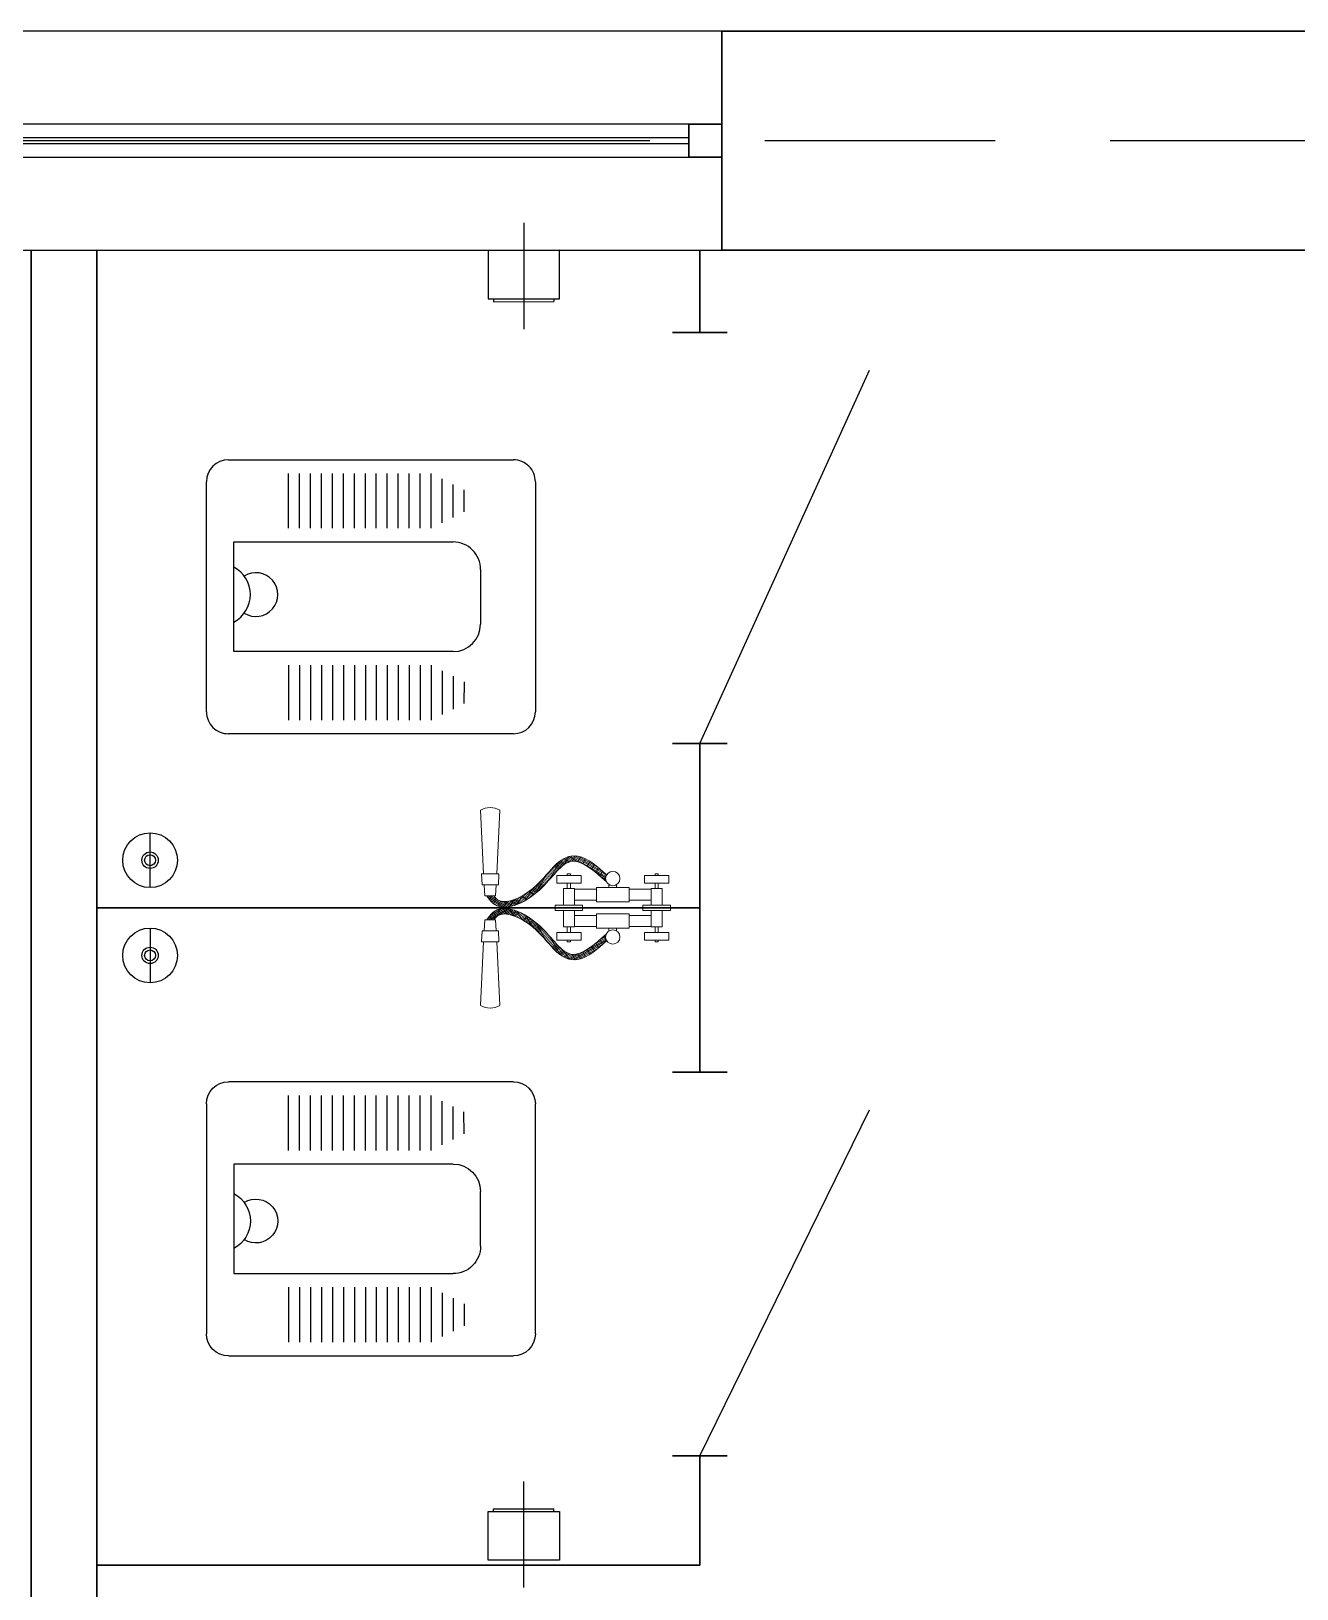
# Model space of a CAD drawing. Header units: inches. Extents: x 2870606 to 3671143, y -733551 to -473558.
# Drawn here: x 3174647 to 3176956, y -503066 to -500223 of the extents above; entities that cross this region are included whole.
import ezdxf

# ---------------------------------------------------------------- set-up
doc = ezdxf.new("R2010")
doc.units = ezdxf.units.IN
doc.header["$MEASUREMENT"] = 0
doc.linetypes.add('ACAD_ISO08W100', pattern=[36, 24, -3, 6, -3])
doc.layers.add('_0', color=7, linetype='Continuous', lineweight=25)
doc.layers.add('A_Windows', color=160, linetype='Continuous')

# ---------------------------------------------------------------- blocks, each defined once
blk = doc.blocks.new('*U56')
at = {"color": 7, "lineweight": 30}
for points in [[(0, 60), (60, 60), (60, 0), (0, 0)], [(2400, 60), (2340, 60), (2340, 0), (2400, 0)]]:
    blk.add_lwpolyline(points, close=True, dxfattribs=at)
at = {"color": 4, "lineweight": 25}
for points in [[(60, 60), (2340, 60), (2340, 0), (60, 0)], [(60, 35), (2340, 35), (2340, 25), (60, 25)]]:
    blk.add_lwpolyline(points, close=True, dxfattribs=at)
blk = doc.blocks.new('hdyhd')
for p, q in [((732050.4, 105598.5), (732470.4, 105598.5)), ((732010.4, 105038.5), (732010.4, 105558.5)), ((732160.4, 105548.5), (732360.4, 105548.5)), ((732160.4, 105148.5), (732160.4, 105548.5)), ((732360.4, 105548.5), (732360.4, 105148.5)), ((732510.4, 105558.5), (732510.4, 105038.5)), ((732135.4, 105448.7), (732035.4, 105448.7)), ((732385.4, 105448.7), (732485.4, 105448.7)), ((732135.4, 105428.7), (732035.4, 105428.7)), ((732385.4, 105428.7), (732485.4, 105428.7)), ((732135.4, 105408.7), (732035.4, 105408.7)), ((732385.4, 105408.7), (732485.4, 105408.7)), ((732135.4, 105388.7), (732035.4, 105388.7)), ((732135.4, 105368.7), (732035.4, 105368.7)), ((732385.4, 105388.7), (732485.4, 105388.7)), ((732385.4, 105368.7), (732485.4, 105368.7)), ((732135.4, 105348.7), (732035.4, 105348.7)), ((732385.4, 105348.7), (732485.4, 105348.7)), ((732135.4, 105328.7), (732035.4, 105328.7)), ((732135.4, 105308.7), (732035.4, 105308.7)), ((732385.4, 105328.7), (732485.4, 105328.7)), ((732385.4, 105308.7), (732485.4, 105308.7)), ((732135.4, 105288.7), (732035.4, 105288.7)), ((732385.4, 105288.7), (732485.4, 105288.7)), ((732135.4, 105268.7), (732035.4, 105268.7)), ((732135.4, 105248.7), (732035.4, 105248.7)), ((732385.4, 105268.7), (732485.4, 105268.7)), ((732385.4, 105248.7), (732485.4, 105248.7)), ((732135.4, 105228.7), (732035.4, 105228.7)), ((732385.4, 105228.7), (732485.4, 105228.7)), ((732135.4, 105208.7), (732035.4, 105208.7)), ((732385.4, 105208.7), (732485.4, 105208.7)), ((732135.4, 105188.7), (732035.4, 105188.7)), ((732125.4, 105168.7), (732045.4, 105168.7)), ((732385.4, 105188.7), (732485.4, 105188.7)), ((732395.4, 105168.7), (732475.4, 105168.7)), ((732115.4, 105148.7), (732055.4, 105148.7)), ((732405.4, 105148.7), (732465.4, 105148.7)), ((732105.4, 105128.7), (732065.4, 105128.7)), ((732415.4, 105128.7), (732455.4, 105128.7)), ((732310.4, 105098.5), (732210.4, 105098.5)), ((732470.4, 104998.5), (732050.4, 104998.5))]:
    blk.add_line(p, q)
for centre, radius, start, end in [((732050.4, 105558.5), 40, 90, 180), ((732470.4, 105558.5), 40, 0, 90), ((732264.4, 105575.1), 56.7, 208.0725, 331.9275), ((732264.4, 105508.5), 40, 147.9101, 32.09), ((732210.4, 105148.5), 50, 180, 270), ((732310.4, 105148.5), 50, 270, 0), ((732050.4, 105038.5), 40, 180, 270), ((732470.4, 105038.5), 40, 270, 360)]:
    blk.add_arc(centre, radius, start, end)

msp = doc.modelspace()

# ---------------------------------------------------------------- linework, layer by layer
for p, q in [((3175906.57, -500223.13), (3173506.57, -500223.13)), ((3173506.57, -500623.13), (3175906.57, -500623.13)), ((3175866.57, -501523.13, 10.18), (3176176.04, -500842.15, 10.18)), ((3175866.57, -502823.13, 10.18), (3176176.04, -502192.15, 10.18))]:
    msp.add_line(p, q)
at = {"lineweight": 30}
for p, q in [((3177006.57, -500223.13), (3175906.57, -500223.13)), ((3175906.57, -500623.13), (3175906.57, -500223.13)), ((3174646.57, -504823.13, -17.1), (3174646.57, -500623.13, 10.18)), ((3174766.57, -500623.13), (3174646.57, -500623.2, 10.18)), ((3174766.57, -504823.13, -17.1), (3174766.57, -500623.13, 10.18)), ((3175866.57, -500623.13, 10.18), (3175866.57, -500773.13, 10.18)), ((3175906.57, -500623.13), (3177006.57, -500623.13)), ((3175916.57, -500773.13, 10.18), (3175816.57, -500773.13, 10.18)), ((3175916.57, -501523.13, 10.18), (3175816.57, -501523.13, 10.18)), ((3175866.57, -501523.13, 10.18), (3175866.57, -501823.13, 10.18)), ((3175866.57, -501823.13, 10.18), (3174766.57, -501823.13, 10.18)), ((3175866.57, -501823.13, 10.18), (3175866.57, -502123.13, 10.18)), ((3175916.57, -502123.13, 10.18), (3175816.57, -502123.13, 10.18)), ((3175916.57, -502823.13, 10.18), (3175816.57, -502823.13, 10.18)), ((3175866.57, -502823.13, 10.18), (3175866.57, -503023.13, 10.18)), ((3175866.57, -503023.13, 10.18), (3174766.57, -503023.13, 10.18))]:
    msp.add_line(p, q, dxfattribs=at)
at = {"color": 252, "linetype": 'ACAD_ISO08W100', "ltscale": 70}
msp.add_line((3216095.49, -500423.13), (3150201.8, -500423.13), dxfattribs=at)
at = {"color": 153, "linetype": 'ByBlock', "lineweight": 5}
for p, q in [((3175466.3, -501645.14, 10.18), (3175472.19, -501761.27, 10.18)), ((3175501.94, -501645.14, 10.18), (3175496.05, -501761.27, 10.18)), ((3175639.36, -501728.19, 10.18), (3175633.64, -501738.09, 10.18)), ((3175696.23, -501763.77, 10.18), (3175634.7, -501728.25, 10.18)), ((3175691.99, -501758.57, 10.18), (3175639.36, -501728.19, 10.18)), ((3175612.01, -501737.46, 10.18), (3175592.17, -501771.82, 10.18)), ((3175601.43, -501761.28, 10.18), (3175592.57, -501756.16, 10.18)), ((3175603.05, -501759.47, 10.18), (3175594.19, -501754.35, 10.18)), ((3175604.69, -501757.66, 10.18), (3175595.82, -501752.54, 10.18)), ((3175606.35, -501755.87, 10.18), (3175597.47, -501750.74, 10.18)), ((3175608.04, -501754.1, 10.18), (3175599.13, -501748.95, 10.18)), ((3175609.77, -501752.34, 10.18), (3175600.83, -501747.18, 10.18)), ((3175611.54, -501750.61, 10.18), (3175602.57, -501745.44, 10.18)), ((3175613.36, -501748.92, 10.18), (3175604.37, -501743.73, 10.18)), ((3175615.24, -501747.26, 10.18), (3175606.23, -501742.05, 10.18)), ((3175617.21, -501745.64, 10.18), (3175608.16, -501740.42, 10.18)), ((3175619.28, -501744.09, 10.18), (3175610.17, -501738.83, 10.18)), ((3175621.49, -501742.61, 10.18), (3175612.26, -501737.28, 10.18)), ((3175623.86, -501741.23, 10.18), (3175614.44, -501735.79, 10.18)), ((3175626.47, -501739.99, 10.18), (3175616.74, -501734.37, 10.18)), ((3175627.55, -501729.59, 10.18), (3175619.1, -501744.22, 10.18)), ((3175629.41, -501738.94, 10.18), (3175619.16, -501733.02, 10.18)), ((3175632.87, -501738.19, 10.18), (3175621.74, -501731.76, 10.18)), ((3175637.29, -501737.99, 10.18), (3175624.51, -501730.61, 10.18)), ((3175643.88, -501739.04, 10.18), (3175627.52, -501729.6, 10.18)), ((3175695.32, -501765.99, 10.18), (3175630.87, -501728.78, 10.18)), ((3175649.21, -501730.16, 10.18), (3175644.06, -501739.09, 10.18)), ((3175682.52, -501750.36, 10.18), (3175645.96, -501729.25, 10.18)), ((3175658.14, -501733.76, 10.18), (3175653.04, -501742.59, 10.18)), ((3175666.44, -501738.42, 10.18), (3175661.29, -501747.34, 10.18)), ((3175674.31, -501743.85, 10.18), (3175669.12, -501752.84, 10.18)), ((3175694.83, -501768.46, 10.18), (3175673.12, -501755.92, 10.18)), ((3175681.87, -501749.81, 10.18), (3175676.68, -501758.8, 10.18)), ((3175689.22, -501756.11, 10.18), (3175684.06, -501765.05, 10.18)), ((3175468.19, -501761.27, 10.18), (3175469.2, -501781.27, 10.18)), ((3175500.06, -501761.27, 10.18), (3175468.19, -501761.27, 10.18)), ((3175499.04, -501781.27, 10.18), (3175469.2, -501781.27, 10.18)), ((3175473.21, -501781.27, 10.18), (3175474.22, -501801.27, 10.18)), ((3175495.04, -501781.27, 10.18), (3175494.02, -501801.27, 10.18)), ((3175500.06, -501761.27, 10.18), (3175499.04, -501781.27, 10.18)), ((3175574.85, -501789.93, 10.18), (3175565.75, -501784.67, 10.18)), ((3175585.73, -501763.92, 10.18), (3175566.6, -501797.06, 10.18)), ((3175576.66, -501788.22, 10.18), (3175567.59, -501782.99, 10.18)), ((3175578.44, -501786.5, 10.18), (3175569.4, -501781.28, 10.18)), ((3175580.18, -501784.76, 10.18), (3175571.18, -501779.56, 10.18)), ((3175581.91, -501783, 10.18), (3175572.92, -501777.81, 10.18)), ((3175583.6, -501781.23, 10.18), (3175574.64, -501776.05, 10.18)), ((3175585.28, -501779.45, 10.18), (3175576.33, -501774.28, 10.18)), ((3175586.93, -501777.65, 10.18), (3175578, -501772.5, 10.18)), ((3175588.57, -501775.85, 10.18), (3175579.66, -501770.7, 10.18)), ((3175590.2, -501774.04, 10.18), (3175581.29, -501768.9, 10.18)), ((3175591.81, -501772.22, 10.18), (3175582.92, -501767.09, 10.18)), ((3175593.42, -501770.4, 10.18), (3175584.53, -501765.27, 10.18)), ((3175595.02, -501768.58, 10.18), (3175586.14, -501763.45, 10.18)), ((3175596.62, -501766.75, 10.18), (3175587.75, -501761.63, 10.18)), ((3175598.22, -501764.92, 10.18), (3175589.35, -501759.8, 10.18)), ((3175599.82, -501763.1, 10.18), (3175590.96, -501757.98, 10.18)), ((3175605.85, -501777.94, 10.18), (3175605.85, -501763.94, 10.18)), ((3175649.85, -501763.94, 10.18), (3175605.85, -501763.94, 10.18)), ((3175649.85, -501777.94, 10.18), (3175605.85, -501777.94, 10.18)), ((3175624.85, -501763.94, 10.18), (3175624.85, -501760.98, 10.18)), ((3175624.85, -501760.98, 10.18), (3175630.85, -501760.98, 10.18)), ((3175624.85, -501788.13, 10.18), (3175624.85, -501777.94, 10.18)), ((3175630.85, -501763.94, 10.18), (3175630.85, -501760.98, 10.18)), ((3175630.85, -501788.13, 10.18), (3175630.85, -501777.94, 10.18)), ((3175649.85, -501777.94, 10.18), (3175649.85, -501763.94, 10.18)), ((3175694.84, -501771.21, 10.18), (3175683.85, -501764.87, 10.18)), ((3175696.48, -501762.6, 10.18), (3175691.35, -501771.48, 10.18)), ((3175695.61, -501774.41, 10.18), (3175692.84, -501772.81, 10.18)), ((3175700.85, -501785.92, 10.18), (3175700.85, -501780.84, 10.18)), ((3175714.85, -501785.92, 10.18), (3175714.85, -501780.84, 10.18)), ((3175765.85, -501777.94, 10.18), (3175765.85, -501763.94, 10.18)), ((3175765.85, -501763.94, 10.18), (3175809.85, -501763.94, 10.18)), ((3175765.85, -501777.94, 10.18), (3175809.85, -501777.94, 10.18)), ((3175784.85, -501763.94, 10.18), (3175784.85, -501760.98, 10.18)), ((3175790.85, -501760.98, 10.18), (3175784.85, -501760.98, 10.18)), ((3175784.85, -501788.13, 10.18), (3175784.85, -501777.94, 10.18)), ((3175790.85, -501763.94, 10.18), (3175790.85, -501760.98, 10.18)), ((3175790.85, -501788.13, 10.18), (3175790.85, -501777.94, 10.18)), ((3175809.85, -501777.94, 10.18), (3175809.85, -501763.94, 10.18)), ((3175494.02, -501801.27, 10.18), (3175474.22, -501801.27, 10.18)), ((3175511.05, -501821.83, 10.18), (3175479.96, -501803.88, 10.18)), ((3175515.34, -501821.56, 10.18), (3175480.19, -501801.27, 10.18)), ((3175487.18, -501801.27, 10.18), (3175483.14, -501808.26, 10.18)), ((3175505.9, -501821.61, 10.18), (3175483.42, -501808.63, 10.18)), ((3175519.17, -501821.02, 10.18), (3175484.95, -501801.27, 10.18)), ((3175491.2, -501802.12, 10.18), (3175489.72, -501801.27, 10.18)), ((3175495.2, -501806.42, 10.18), (3175490.01, -501815.42, 10.18)), ((3175503.52, -501811.07, 10.18), (3175498.39, -501819.95, 10.18)), ((3175522.68, -501820.3, 10.18), (3175507.88, -501811.75, 10.18)), ((3175514.21, -501811.6, 10.18), (3175508.32, -501821.79, 10.18)), ((3175525.96, -501819.44, 10.18), (3175512.63, -501811.75, 10.18)), ((3175529.06, -501818.48, 10.18), (3175516.55, -501811.26, 10.18)), ((3175527.03, -501808.44, 10.18), (3175519.84, -501820.9, 10.18)), ((3175532.02, -501817.44, 10.18), (3175520.06, -501810.54, 10.18)), ((3175534.86, -501816.33, 10.18), (3175523.3, -501809.66, 10.18)), ((3175537.59, -501815.16, 10.18), (3175526.36, -501808.67, 10.18)), ((3175540.23, -501813.93, 10.18), (3175529.27, -501807.6, 10.18)), ((3175542.8, -501812.66, 10.18), (3175532.06, -501806.47, 10.18)), ((3175541.98, -501801.6, 10.18), (3175533.06, -501817.04, 10.18)), ((3175545.29, -501811.35, 10.18), (3175534.75, -501805.27, 10.18)), ((3175547.71, -501810, 10.18), (3175537.35, -501804.02, 10.18)), ((3175550.08, -501808.62, 10.18), (3175539.88, -501802.73, 10.18)), ((3175552.39, -501807.2, 10.18), (3175542.34, -501801.4, 10.18)), ((3175554.65, -501805.76, 10.18), (3175544.73, -501800.03, 10.18)), ((3175556.86, -501804.28, 10.18), (3175547.06, -501798.63, 10.18)), ((3175559.9, -501789.61, 10.18), (3175548.33, -501809.65, 10.18)), ((3175559.02, -501802.78, 10.18), (3175549.33, -501797.19, 10.18)), ((3175561.14, -501801.26, 10.18), (3175551.56, -501795.72, 10.18)), ((3175563.22, -501799.71, 10.18), (3175553.73, -501794.23, 10.18)), ((3175565.25, -501798.13, 10.18), (3175555.85, -501792.7, 10.18)), ((3175567.25, -501796.53, 10.18), (3175557.92, -501791.15, 10.18)), ((3175569.2, -501794.91, 10.18), (3175559.95, -501789.57, 10.18)), ((3175571.12, -501793.27, 10.18), (3175561.93, -501787.96, 10.18)), ((3175573, -501791.61, 10.18), (3175563.86, -501786.33, 10.18)), ((3175617.85, -501818.13, 10.18), (3175617.85, -501788.13, 10.18)), ((3175637.85, -501788.13, 10.18), (3175617.85, -501788.13, 10.18)), ((3175637.85, -501818.13, 10.18), (3175637.85, -501788.13, 10.18)), ((3175677.85, -501788.92, 10.18), (3175637.85, -501788.92, 10.18)), ((3175677.85, -501809.14, 10.18), (3175637.85, -501809.14, 10.18)), ((3175677.85, -501812.14, 10.18), (3175677.85, -501785.92, 10.18)), ((3175737.85, -501785.92, 10.18), (3175677.85, -501785.92, 10.18)), ((3175737.85, -501812.14, 10.18), (3175677.85, -501812.14, 10.18)), ((3175737.85, -501812.14, 10.18), (3175737.85, -501785.92, 10.18)), ((3175777.85, -501788.92, 10.18), (3175737.85, -501788.92, 10.18)), ((3175777.85, -501809.14, 10.18), (3175737.85, -501809.14, 10.18)), ((3175777.85, -501818.13, 10.18), (3175777.85, -501788.13, 10.18)), ((3175777.85, -501788.13, 10.18), (3175797.85, -501788.13, 10.18)), ((3175797.85, -501818.13, 10.18), (3175797.85, -501788.13, 10.18)), ((3175511.05, -501824.43, 10.18), (3175479.96, -501842.38, 10.18)), ((3175515.34, -501824.7, 10.18), (3175480.19, -501844.99, 10.18)), ((3175487.18, -501844.99, 10.18), (3175483.14, -501838, 10.18)), ((3175505.9, -501824.65, 10.18), (3175483.42, -501837.63, 10.18)), ((3175519.17, -501825.24, 10.18), (3175484.95, -501844.99, 10.18)), ((3175498.08, -501819.84, 10.18), (3175488.99, -501814.6, 10.18)), ((3175498.08, -501826.42, 10.18), (3175488.99, -501831.67, 10.18)), ((3175495.2, -501839.84, 10.18), (3175490.01, -501830.84, 10.18)), ((3175503.52, -501835.2, 10.18), (3175498.39, -501826.31, 10.18)), ((3175522.68, -501825.96, 10.18), (3175507.88, -501834.51, 10.18)), ((3175514.21, -501834.67, 10.18), (3175508.32, -501824.47, 10.18)), ((3175525.96, -501826.82, 10.18), (3175512.63, -501834.52, 10.18)), ((3175529.06, -501827.78, 10.18), (3175516.55, -501835, 10.18)), ((3175527.03, -501837.82, 10.18), (3175519.84, -501825.36, 10.18)), ((3175532.02, -501828.82, 10.18), (3175520.06, -501835.72, 10.18)), ((3175534.86, -501829.93, 10.18), (3175523.3, -501836.6, 10.18)), ((3175537.59, -501831.1, 10.18), (3175526.36, -501837.59, 10.18)), ((3175540.23, -501832.33, 10.18), (3175529.27, -501838.66, 10.18)), ((3175542.8, -501833.6, 10.18), (3175532.06, -501839.79, 10.18)), ((3175541.98, -501844.66, 10.18), (3175533.06, -501829.22, 10.18)), ((3175545.29, -501834.91, 10.18), (3175534.75, -501840.99, 10.18)), ((3175547.71, -501836.26, 10.18), (3175537.35, -501842.24, 10.18)), ((3175550.08, -501837.64, 10.18), (3175539.88, -501843.53, 10.18)), ((3175552.39, -501839.06, 10.18), (3175542.34, -501844.86, 10.18)), ((3175554.65, -501840.5, 10.18), (3175544.73, -501846.23, 10.18)), ((3175556.86, -501841.98, 10.18), (3175547.06, -501847.63, 10.18)), ((3175559.9, -501856.65, 10.18), (3175548.33, -501836.61, 10.18)), ((3175602.85, -501823.13, 10.18), (3175602.85, -501818.13, 10.18)), ((3175652.85, -501818.13, 10.18), (3175602.85, -501818.13, 10.18)), ((3175652.85, -501823.13, 10.18), (3175602.85, -501823.13, 10.18)), ((3175602.85, -501823.13, 10.18), (3175602.85, -501828.13, 10.18)), ((3175652.85, -501823.13, 10.18), (3175602.85, -501823.13, 10.18)), ((3175652.85, -501828.13, 10.18), (3175602.85, -501828.13, 10.18)), ((3175617.85, -501828.13, 10.18), (3175617.85, -501858.13, 10.18)), ((3175637.85, -501828.13, 10.18), (3175637.85, -501858.13, 10.18)), ((3175677.85, -501837.12, 10.18), (3175637.85, -501837.12, 10.18)), ((3175652.85, -501823.13, 10.18), (3175652.85, -501818.13, 10.18)), ((3175652.85, -501823.13, 10.18), (3175652.85, -501828.13, 10.18)), ((3175677.85, -501834.12, 10.18), (3175677.85, -501860.34, 10.18)), ((3175737.85, -501834.12, 10.18), (3175677.85, -501834.12, 10.18)), ((3175737.85, -501834.12, 10.18), (3175737.85, -501860.34, 10.18)), ((3175777.85, -501837.12, 10.18), (3175737.85, -501837.12, 10.18)), ((3175762.85, -501823.13, 10.18), (3175762.85, -501818.13, 10.18)), ((3175762.85, -501818.13, 10.18), (3175812.85, -501818.13, 10.18)), ((3175812.85, -501823.13, 10.18), (3175762.85, -501823.13, 10.18)), ((3175762.85, -501823.13, 10.18), (3175762.85, -501828.13, 10.18)), ((3175812.85, -501823.13, 10.18), (3175762.85, -501823.13, 10.18)), ((3175762.85, -501828.13, 10.18), (3175812.85, -501828.13, 10.18)), ((3175777.85, -501828.13, 10.18), (3175777.85, -501858.13, 10.18)), ((3175797.85, -501828.13, 10.18), (3175797.85, -501858.13, 10.18)), ((3175812.85, -501823.13, 10.18), (3175812.85, -501818.13, 10.18)), ((3175812.85, -501823.13, 10.18), (3175812.85, -501828.13, 10.18)), ((3175468.19, -501884.99, 10.18), (3175469.2, -501864.99, 10.18)), ((3175499.04, -501864.99, 10.18), (3175469.2, -501864.99, 10.18)), ((3175473.21, -501864.99, 10.18), (3175474.22, -501844.99, 10.18)), ((3175494.02, -501844.99, 10.18), (3175474.22, -501844.99, 10.18)), ((3175491.2, -501844.14, 10.18), (3175489.72, -501844.99, 10.18)), ((3175495.04, -501864.99, 10.18), (3175494.02, -501844.99, 10.18)), ((3175500.06, -501884.99, 10.18), (3175499.04, -501864.99, 10.18)), ((3175559.02, -501843.48, 10.18), (3175549.33, -501849.07, 10.18)), ((3175561.14, -501845, 10.18), (3175551.56, -501850.54, 10.18)), ((3175563.22, -501846.55, 10.18), (3175553.73, -501852.03, 10.18)), ((3175565.25, -501848.13, 10.18), (3175555.85, -501853.56, 10.18)), ((3175567.25, -501849.73, 10.18), (3175557.92, -501855.11, 10.18)), ((3175569.2, -501851.35, 10.18), (3175559.95, -501856.69, 10.18)), ((3175571.12, -501852.99, 10.18), (3175561.93, -501858.3, 10.18)), ((3175573, -501854.65, 10.18), (3175563.86, -501859.93, 10.18)), ((3175574.85, -501856.33, 10.18), (3175565.75, -501861.59, 10.18)), ((3175585.73, -501882.34, 10.18), (3175566.6, -501849.2, 10.18)), ((3175576.66, -501858.04, 10.18), (3175567.59, -501863.27, 10.18)), ((3175578.44, -501859.76, 10.18), (3175569.4, -501864.98, 10.18)), ((3175580.18, -501861.5, 10.18), (3175571.18, -501866.71, 10.18)), ((3175581.91, -501863.26, 10.18), (3175572.92, -501868.45, 10.18)), ((3175583.6, -501865.03, 10.18), (3175574.64, -501870.21, 10.18)), ((3175585.28, -501866.81, 10.18), (3175576.33, -501871.98, 10.18)), ((3175586.93, -501868.61, 10.18), (3175578, -501873.76, 10.18)), ((3175588.57, -501870.41, 10.18), (3175579.66, -501875.56, 10.18)), ((3175605.85, -501868.32, 10.18), (3175605.85, -501882.32, 10.18)), ((3175649.85, -501868.32, 10.18), (3175605.85, -501868.32, 10.18)), ((3175637.85, -501858.13, 10.18), (3175617.85, -501858.13, 10.18)), ((3175624.85, -501858.13, 10.18), (3175624.85, -501868.32, 10.18)), ((3175630.85, -501858.13, 10.18), (3175630.85, -501868.32, 10.18)), ((3175677.85, -501857.34, 10.18), (3175637.85, -501857.34, 10.18)), ((3175649.85, -501868.32, 10.18), (3175649.85, -501882.32, 10.18)), ((3175737.85, -501860.34, 10.18), (3175677.85, -501860.34, 10.18)), ((3175700.85, -501860.34, 10.18), (3175700.85, -501865.42, 10.18)), ((3175714.85, -501860.34, 10.18), (3175714.85, -501865.42, 10.18)), ((3175777.85, -501857.34, 10.18), (3175737.85, -501857.34, 10.18)), ((3175765.85, -501868.32, 10.18), (3175765.85, -501882.32, 10.18)), ((3175765.85, -501868.32, 10.18), (3175809.85, -501868.32, 10.18)), ((3175777.85, -501858.13, 10.18), (3175797.85, -501858.13, 10.18)), ((3175784.85, -501858.13, 10.18), (3175784.85, -501868.32, 10.18)), ((3175790.85, -501858.13, 10.18), (3175790.85, -501868.32, 10.18)), ((3175809.85, -501868.32, 10.18), (3175809.85, -501882.32, 10.18)), ((3175466.3, -502001.12, 10.18), (3175472.19, -501884.99, 10.18)), ((3175500.06, -501884.99, 10.18), (3175468.19, -501884.99, 10.18)), ((3175501.94, -502001.12, 10.18), (3175496.05, -501884.99, 10.18)), ((3175590.2, -501872.22, 10.18), (3175581.29, -501877.36, 10.18)), ((3175591.81, -501874.04, 10.18), (3175582.92, -501879.17, 10.18)), ((3175593.42, -501875.86, 10.18), (3175584.53, -501880.99, 10.18)), ((3175595.02, -501877.69, 10.18), (3175586.14, -501882.81, 10.18)), ((3175596.62, -501879.51, 10.18), (3175587.75, -501884.63, 10.18)), ((3175598.22, -501881.34, 10.18), (3175589.35, -501886.46, 10.18)), ((3175599.82, -501883.16, 10.18), (3175590.96, -501888.28, 10.18)), ((3175612.01, -501908.8, 10.18), (3175592.17, -501874.44, 10.18)), ((3175601.43, -501884.98, 10.18), (3175592.57, -501890.1, 10.18)), ((3175603.05, -501886.8, 10.18), (3175594.19, -501891.91, 10.18)), ((3175604.69, -501888.6, 10.18), (3175595.82, -501893.72, 10.18)), ((3175606.35, -501890.39, 10.18), (3175597.47, -501895.52, 10.18)), ((3175608.04, -501892.16, 10.18), (3175599.13, -501897.31, 10.18)), ((3175609.77, -501893.92, 10.18), (3175600.83, -501899.08, 10.18)), ((3175611.54, -501895.65, 10.18), (3175602.57, -501900.82, 10.18)), ((3175613.36, -501897.34, 10.18), (3175604.37, -501902.53, 10.18)), ((3175649.85, -501882.32, 10.18), (3175605.85, -501882.32, 10.18)), ((3175624.85, -501882.32, 10.18), (3175624.85, -501885.28, 10.18)), ((3175624.85, -501885.28, 10.18), (3175630.85, -501885.28, 10.18)), ((3175630.85, -501882.32, 10.18), (3175630.85, -501885.28, 10.18)), ((3175695.32, -501880.27, 10.18), (3175630.87, -501917.48, 10.18)), ((3175696.23, -501882.49, 10.18), (3175634.7, -501918.02, 10.18)), ((3175691.99, -501887.69, 10.18), (3175639.36, -501918.07, 10.18)), ((3175682.52, -501895.91, 10.18), (3175645.96, -501917.01, 10.18)), ((3175674.31, -501902.41, 10.18), (3175669.12, -501893.42, 10.18)), ((3175694.83, -501877.8, 10.18), (3175673.12, -501890.34, 10.18)), ((3175681.87, -501896.45, 10.18), (3175676.68, -501887.46, 10.18)), ((3175694.84, -501875.05, 10.18), (3175683.85, -501881.39, 10.18)), ((3175689.22, -501890.15, 10.18), (3175684.06, -501881.21, 10.18)), ((3175696.48, -501883.66, 10.18), (3175691.35, -501874.78, 10.18)), ((3175695.61, -501871.85, 10.18), (3175692.84, -501873.45, 10.18)), ((3175765.85, -501882.32, 10.18), (3175809.85, -501882.32, 10.18)), ((3175784.85, -501882.32, 10.18), (3175784.85, -501885.28, 10.18)), ((3175790.85, -501885.28, 10.18), (3175784.85, -501885.28, 10.18)), ((3175790.85, -501882.32, 10.18), (3175790.85, -501885.28, 10.18)), ((3175615.24, -501899, 10.18), (3175606.23, -501904.21, 10.18)), ((3175617.21, -501900.62, 10.18), (3175608.16, -501905.84, 10.18)), ((3175619.28, -501902.17, 10.18), (3175610.17, -501907.44, 10.18)), ((3175621.49, -501903.65, 10.18), (3175612.26, -501908.98, 10.18)), ((3175623.86, -501905.03, 10.18), (3175614.44, -501910.47, 10.18)), ((3175626.47, -501906.27, 10.18), (3175616.74, -501911.89, 10.18)), ((3175627.55, -501916.67, 10.18), (3175619.1, -501902.04, 10.18)), ((3175629.41, -501907.32, 10.18), (3175619.16, -501913.24, 10.18)), ((3175632.87, -501908.07, 10.18), (3175621.74, -501914.5, 10.18)), ((3175637.29, -501908.27, 10.18), (3175624.51, -501915.65, 10.18)), ((3175643.88, -501907.22, 10.18), (3175627.52, -501916.66, 10.18)), ((3175639.36, -501918.08, 10.18), (3175633.64, -501908.17, 10.18)), ((3175649.21, -501916.1, 10.18), (3175644.06, -501907.17, 10.18)), ((3175658.14, -501912.5, 10.18), (3175653.04, -501903.67, 10.18)), ((3175666.44, -501907.84, 10.18), (3175661.29, -501898.92, 10.18))]:
    msp.add_line(p, q, dxfattribs=at)
for centre in [(3175707.85, -501769.78, 10.18), (3175707.85, -501876.48, 10.18)]:
    msp.add_circle(centre, 13.09, dxfattribs=at)
for centre, start, end in [((3175484.12, -501675.26, 10.18), 59.39876, 120.60124), ((3175484.12, -501971, 10.18), 239.39876, 300.60124)]:
    msp.add_arc(centre, 35, start, end, dxfattribs=at)
for points in [[(3175696.75, -501762.85, 10.18), (3175679.97, -501747.69, 10.18), (3175663.14, -501732.8, 10.18), (3175627.47, -501725.34, 10.18), (3175611.83, -501735.6, 10.18), (3175587.98, -501760.67, 10.18), (3175576.49, -501775.87, 10.18), (3175544.88, -501802.12, 10.18), (3175523.84, -501812.03, 10.18), (3175501.4, -501811.71, 10.18), (3175496.51, -501808.89, 10.18), (3175490.51, -501801.27, 10.18)], [(3175696.75, -501883.41, 10.18), (3175679.97, -501898.57, 10.18), (3175663.14, -501913.46, 10.18), (3175627.47, -501920.92, 10.18), (3175611.83, -501910.66, 10.18), (3175587.98, -501885.59, 10.18), (3175576.49, -501870.39, 10.18), (3175544.88, -501844.14, 10.18), (3175523.84, -501834.23, 10.18), (3175501.4, -501834.55, 10.18), (3175496.51, -501837.37, 10.18), (3175490.51, -501844.99, 10.18)]]:
    msp.add_open_spline(points, degree=3, knots=[0.00681115, 0.00681115, 0.00681115, 0.00681115, 0.06218231, 0.06218231, 0.11038284, 0.11038284, 0.15858336, 0.15858336, 0.21586869, 0.21586869, 0.25018042, 0.25018042, 0.25018042, 0.25018042], dxfattribs=at)
for points in [[(3175696.27, -501775.88, 10.18), (3175633.36, -501738.12, 10.18), (3175574.07, -501790.65, 10.18), (3175488.07, -501813.78, 10.18), (3175478.17, -501801.27, 10.18)], [(3175696.27, -501870.38, 10.18), (3175633.36, -501908.14, 10.18), (3175574.07, -501855.61, 10.18), (3175488.07, -501832.48, 10.18), (3175478.17, -501844.99, 10.18)]]:
    msp.add_spline(points, degree=3, dxfattribs=at)
at = {"layer": '_0'}
for p, q in [((3175545.28, -500573.09, 10.18), (3175545.49, -500766.87, 10.18)), ((3175490.43, -500711.93, 10.18), (3175490.43, -500716.93, 10.18)), ((3175490.43, -500716.93, 10.18), (3175600.43, -500716.81, 10.18)), ((3175600.43, -500711.81, 10.18), (3175600.43, -500716.81, 10.18)), ((3174863.61, -501786.22, 10.18), (3174863.5, -501686.22, 10.18)), ((3174863.61, -501860.04, 10.18), (3174863.5, -501960.04, 10.18)), ((3175545.28, -503063.74, 10.18), (3175545.49, -502869.96, 10.18)), ((3175490.43, -502924.9, 10.18), (3175490.43, -502919.9, 10.18)), ((3175490.43, -502919.9, 10.18), (3175600.43, -502920.02, 10.18)), ((3175600.43, -502925.02, 10.18), (3175600.43, -502920.02, 10.18))]:
    msp.add_line(p, q, dxfattribs=at)
at = {"layer": '_0', "elevation": 10.18}
for points in [[(3175610.33, -500623.02), (3175480.33, -500623.16), (3175480.43, -500711.94), (3175610.43, -500711.8)], [(3175610.33, -503013.81), (3175480.33, -503013.67), (3175480.43, -502924.89), (3175610.43, -502925.03)]]:
    msp.add_lwpolyline(points, close=True, dxfattribs=at)
at = {"layer": '_0'}
for centre, radius in [((3174863.55, -501736.22, 10.18), 50), ((3174863.55, -501736.22, 10.18), 15), ((3174863.55, -501736.22, 10.18), 10), ((3174863.55, -501910.04, 10.18), 50), ((3174863.55, -501910.04, 10.18), 15), ((3174863.55, -501910.04, 10.18), 10)]:
    msp.add_circle(centre, radius, dxfattribs=at)

# ---------------------------------------------------------------- block references
at = {"layer": '_0', "rotation": 89.99919550510138}
msp.add_blockref('hdyhd', (3280554.76, -1233517.36, 10.18), dxfattribs=at)
at = {"layer": '_0', "xscale": -1, "rotation": 90.00080449489863}
msp.add_blockref('hdyhd', (3280554.76, 229871.1, 10.18), dxfattribs=at)
at = {"layer": 'A_Windows', "color": 5, "lineweight": 30, "xscale": -1, "rotation": 359.9999846070635}
msp.add_blockref('*U56', (3175906.57, -500453.13), dxfattribs=at)

doc.saveas('drawing.dxf')
